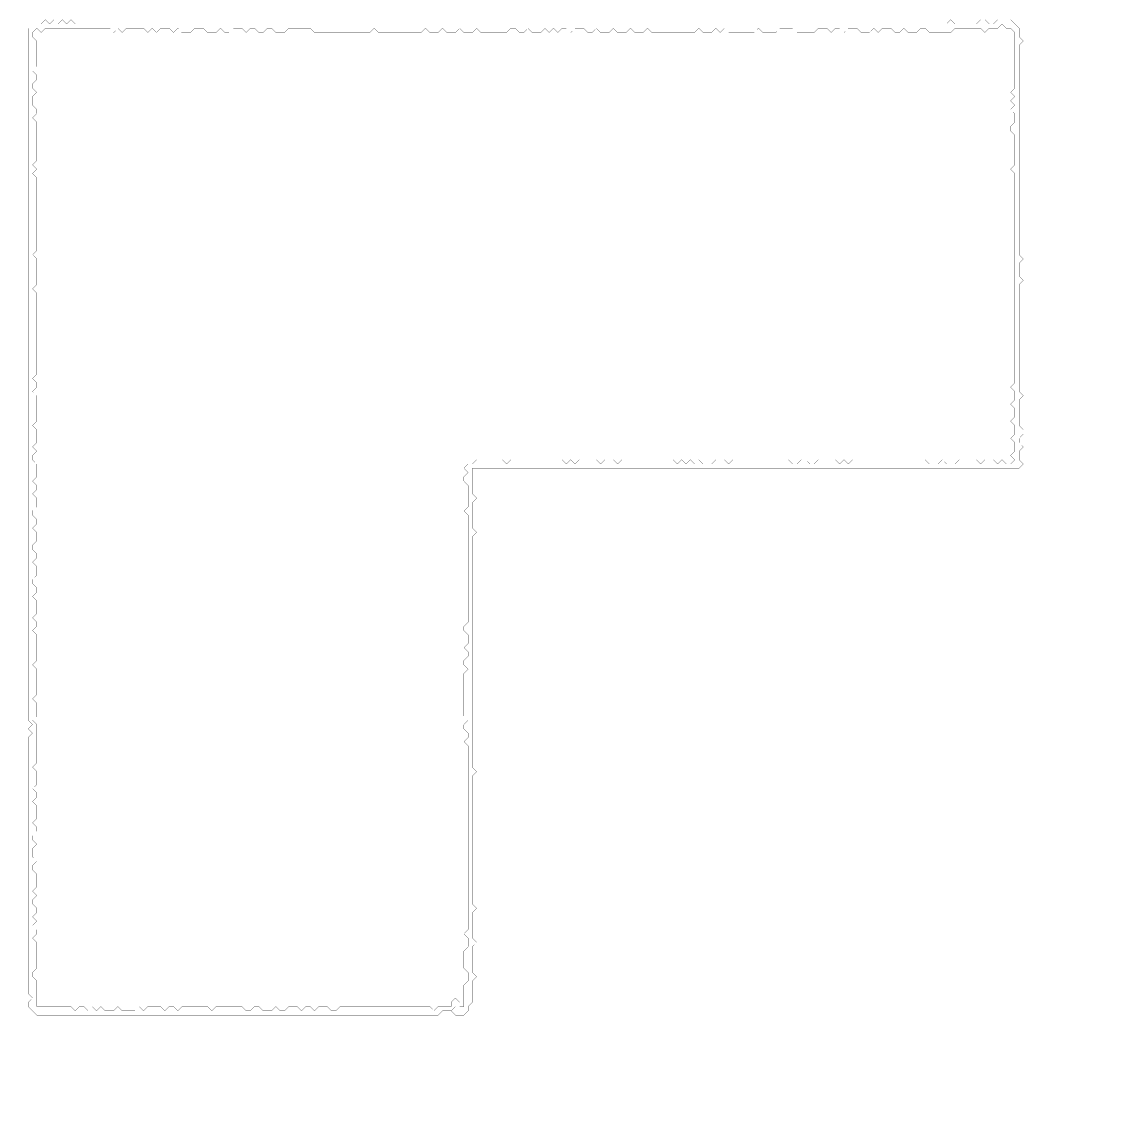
# Model space of a CAD drawing. Header units: metres. Extents: x 0 to 5091, y -5091 to 0.
# Drawn here: x 2545 to 5091, y -5091 to -2555 of the extents above; entities that cross this region are included whole.
import ezdxf

# ---------------------------------------------------------------- set-up
doc = ezdxf.new("R2010")
doc.units = ezdxf.units.M
doc.layers.add('conductor', color=1, linetype='Continuous')
doc.layers.add('substrate', color=5, linetype='Continuous')

msp = doc.modelspace()

# ---------------------------------------------------------------- linework, layer by layer
at = {"layer": 'conductor', "const_width": 0.5}
msp.add_lwpolyline([(4832, -2560.5), (4822, -2570.4), (4812.1, -2570.4), (4802.1, -2570.4), (4792.2, -2580.4), (4782.2, -2570.4), (4772.2, -2570.4), (4762.3, -2570.4), (4752.3, -2570.4), (4742.3, -2570.4), (4732.4, -2570.4), (4722.4, -2570.4), (4712.4, -2580.4), (4702.5, -2580.4), (4692.5, -2580.4), (4682.6, -2580.4), (4672.6, -2580.4), (4662.6, -2580.4), (4652.7, -2570.4), (4642.7, -2570.4), (4632.7, -2580.4), (4622.8, -2580.4), (4612.8, -2580.4), (4602.9, -2570.4), (4592.9, -2580.4), (4582.9, -2580.4), (4573, -2570.4), (4563, -2570.4), (4553, -2570.4), (4543.1, -2580.4), (4533.1, -2570.4), (4523.2, -2580.4), (4513.2, -2580.4), (4503.2, -2580.4), (4493.3, -2570.4), (4483.3, -2570.4), (4473.3, -2570.4), (4463.4, -2580.4), (4453.4, -2570.4), (4443.4, -2570.4), (4433.5, -2580.4), (4423.5, -2570.4), (4413.6, -2570.4), (4403.6, -2570.4), (4393.6, -2580.4), (4383.7, -2580.4), (4373.7, -2580.4), (4363.7, -2580.4), (4353.8, -2580.4), (4343.8, -2570.4), (4333.9, -2570.4), (4323.9, -2570.4), (4313.9, -2570.4), (4304, -2580.4), (4294, -2580.4), (4284, -2580.4), (4274.1, -2580.4), (4264.1, -2570.4), (4254.2, -2580.4), (4244.2, -2580.4), (4234.2, -2580.4), (4224.3, -2580.4), (4214.3, -2580.4), (4204.3, -2580.4), (4194.4, -2580.4), (4184.4, -2570.4), (4174.5, -2580.4), (4164.5, -2570.4), (4154.5, -2580.4), (4144.6, -2580.4), (4134.6, -2580.4), (4124.6, -2570.4), (4114.7, -2580.4), (4104.7, -2580.4), (4094.7, -2580.4), (4084.8, -2580.4), (4074.8, -2580.4), (4064.9, -2580.4), (4054.9, -2580.4), (4044.9, -2580.4), (4035, -2580.4), (4025, -2580.4), (4015, -2580.4), (4005.1, -2570.4), (3995.1, -2580.4), (3985.2, -2580.4), (3975.2, -2580.4), (3965.2, -2570.4), (3955.3, -2580.4), (3945.3, -2580.4), (3935.3, -2580.4), (3925.4, -2570.4), (3915.4, -2580.4), (3905.5, -2580.4), (3895.5, -2580.4), (3885.5, -2570.4), (3875.6, -2580.4), (3865.6, -2580.4), (3855.6, -2570.4), (3845.7, -2570.4), (3835.7, -2570.4), (3825.8, -2580.4), (3815.8, -2570.4), (3805.8, -2570.4), (3795.9, -2580.4), (3785.9, -2570.4), (3775.9, -2580.4), (3766, -2570.4), (3756, -2580.4), (3746, -2580.4), (3736.1, -2580.4), (3726.1, -2570.4), (3716.2, -2580.4), (3706.2, -2580.4), (3696.2, -2570.4), (3686.3, -2570.4), (3676.3, -2580.4), (3666.3, -2580.4), (3656.4, -2580.4), (3646.4, -2580.4), (3636.5, -2580.4), (3626.5, -2580.4), (3616.5, -2580.4), (3606.6, -2570.4), (3596.6, -2580.4), (3586.6, -2580.4), (3576.7, -2580.4), (3566.7, -2570.4), (3556.8, -2580.4), (3546.8, -2580.4), (3536.8, -2580.4), (3526.9, -2570.4), (3516.9, -2580.4), (3506.9, -2580.4), (3497, -2580.4), (3487, -2570.4), (3477, -2580.4), (3467.1, -2580.4), (3457.1, -2580.4), (3447.2, -2580.4), (3437.2, -2580.4), (3427.2, -2580.4), (3417.3, -2580.4), (3407.3, -2580.4), (3397.3, -2580.4), (3387.4, -2580.4), (3377.4, -2580.4), (3367.5, -2570.4), (3357.5, -2580.4), (3347.5, -2580.4), (3337.6, -2580.4), (3327.6, -2580.4), (3317.6, -2580.4), (3307.7, -2580.4), (3297.7, -2580.4), (3287.8, -2580.4), (3277.8, -2580.4), (3267.8, -2580.4), (3257.9, -2580.4), (3247.9, -2580.4), (3237.9, -2580.4), (3228, -2580.4), (3218, -2570.4), (3208.1, -2570.4), (3198.1, -2570.4), (3188.1, -2570.4), (3178.2, -2570.4), (3168.2, -2570.4), (3158.2, -2580.4), (3148.3, -2580.4), (3138.3, -2580.4), (3128.3, -2570.4), (3118.4, -2570.4), (3108.4, -2580.4), (3098.5, -2580.4), (3088.5, -2570.4), (3078.5, -2570.4), (3068.6, -2580.4), (3058.6, -2570.4), (3048.6, -2570.4), (3038.7, -2570.4), (3028.7, -2580.4), (3018.8, -2580.4), (3008.8, -2570.4), (2998.8, -2580.4), (2988.9, -2580.4), (2978.9, -2580.4), (2968.9, -2570.4), (2959, -2570.4), (2949, -2570.4), (2939.1, -2580.4), (2929.1, -2580.4), (2919.1, -2580.4), (2909.2, -2570.4), (2899.2, -2580.4), (2889.2, -2570.4), (2879.3, -2570.4), (2869.3, -2570.4), (2859.3, -2580.4), (2849.4, -2570.4), (2839.4, -2580.4), (2829.5, -2570.4), (2819.5, -2570.4), (2809.5, -2570.4), (2799.6, -2570.4), (2789.6, -2570.4), (2779.6, -2580.4), (2769.7, -2570.4), (2759.7, -2580.4), (2749.8, -2570.4), (2739.8, -2570.4), (2729.8, -2570.4), (2719.9, -2570.4), (2709.9, -2570.4), (2699.9, -2570.4), (2690, -2570.4), (2680, -2570.4), (2670.1, -2570.4), (2660.1, -2570.4), (2650.1, -2570.4), (2640.2, -2570.4), (2630.2, -2570.4), (2620.2, -2570.4), (2610.3, -2570.4), (2600.3, -2570.4), (2590.4, -2580.4), (2580.4, -2570.4), (2570.4, -2580.4), (2570.4, -2590.4), (2580.4, -2600.3), (2580.4, -2610.3), (2580.4, -2620.2), (2580.4, -2630.2), (2580.4, -2640.2), (2580.4, -2650.1), (2580.4, -2660.1), (2570.4, -2670.1), (2580.4, -2680), (2580.4, -2690), (2570.4, -2699.9), (2570.4, -2709.9), (2580.4, -2719.9), (2570.4, -2729.8), (2570.4, -2739.8), (2570.4, -2749.8), (2580.4, -2759.7), (2580.4, -2769.7), (2570.4, -2779.6), (2580.4, -2789.6), (2580.4, -2799.6), (2580.4, -2809.5), (2580.4, -2819.5), (2580.4, -2829.5), (2580.4, -2839.4), (2580.4, -2849.4), (2580.4, -2859.3), (2580.4, -2869.3), (2580.4, -2879.3), (2570.4, -2889.2), (2580.4, -2899.2), (2570.4, -2909.2), (2580.4, -2919.1), (2580.4, -2929.1), (2580.4, -2939.1), (2580.4, -2949), (2580.4, -2959), (2580.4, -2968.9), (2580.4, -2978.9), (2580.4, -2988.9), (2580.4, -2998.8), (2580.4, -3008.8), (2580.4, -3018.8), (2580.4, -3028.7), (2580.4, -3038.7), (2580.4, -3048.6), (2580.4, -3058.6), (2580.4, -3068.6), (2580.4, -3078.5), (2580.4, -3088.5), (2570.4, -3098.5), (2580.4, -3108.4), (2580.4, -3118.4), (2580.4, -3128.3), (2580.4, -3138.3), (2580.4, -3148.3), (2580.4, -3158.2), (2580.4, -3168.2), (2570.4, -3178.2), (2580.4, -3188.1), (2580.4, -3198.1), (2580.4, -3208.1), (2580.4, -3218), (2580.4, -3228), (2580.4, -3237.9), (2580.4, -3247.9), (2580.4, -3257.9), (2580.4, -3267.8), (2580.4, -3277.8), (2580.4, -3287.8), (2580.4, -3297.7), (2580.4, -3307.7), (2580.4, -3317.6), (2580.4, -3327.6), (2580.4, -3337.6), (2580.4, -3347.5), (2580.4, -3357.5), (2580.4, -3367.5), (2580.4, -3377.4), (2570.4, -3387.4), (2580.4, -3397.3), (2580.4, -3407.3), (2570.4, -3417.3), (2580.4, -3427.2), (2580.4, -3437.2), (2580.4, -3447.2), (2580.4, -3457.1), (2580.4, -3467.1), (2580.4, -3477), (2580.4, -3487), (2570.4, -3497), (2580.4, -3506.9), (2580.4, -3516.9), (2580.4, -3526.9), (2580.4, -3536.8), (2570.4, -3546.8), (2580.4, -3556.8), (2570.4, -3566.7), (2570.4, -3576.7), (2580.4, -3586.6), (2580.4, -3596.6), (2580.4, -3606.6), (2580.4, -3616.5), (2570.4, -3626.5), (2580.4, -3636.5), (2580.4, -3646.4), (2570.4, -3656.4), (2580.4, -3666.3), (2580.4, -3676.3), (2580.4, -3686.3), (2570.4, -3696.2), (2570.4, -3706.2), (2580.4, -3716.2), (2580.4, -3726.1), (2570.4, -3736.1), (2580.4, -3746), (2580.4, -3756), (2580.4, -3766), (2570.4, -3775.9), (2570.4, -3785.9), (2580.4, -3795.9), (2580.4, -3805.8), (2570.4, -3815.8), (2580.4, -3825.8), (2580.4, -3835.7), (2580.4, -3845.7), (2570.4, -3855.6), (2570.4, -3865.6), (2580.4, -3875.6), (2580.4, -3885.5), (2570.4, -3895.5), (2580.4, -3905.5), (2580.4, -3915.4), (2580.4, -3925.4), (2580.4, -3935.3), (2570.4, -3945.3), (2580.4, -3955.3), (2580.4, -3965.2), (2570.4, -3975.2), (2580.4, -3985.2), (2580.4, -3995.1), (2580.4, -4005.1), (2580.4, -4015), (2580.4, -4025), (2580.4, -4035), (2580.4, -4044.9), (2570.4, -4054.9), (2580.4, -4064.9), (2580.4, -4074.8), (2580.4, -4084.8), (2580.4, -4094.7), (2580.4, -4104.7), (2580.4, -4114.7), (2580.4, -4124.6), (2570.4, -4134.6), (2580.4, -4144.6), (2580.4, -4154.5), (2580.4, -4164.5), (2580.4, -4174.5), (2570.4, -4184.4), (2580.4, -4194.4), (2580.4, -4204.3), (2580.4, -4214.3), (2580.4, -4224.3), (2580.4, -4234.2), (2580.4, -4244.2), (2580.4, -4254.2), (2580.4, -4264.1), (2580.4, -4274.1), (2580.4, -4284), (2570.4, -4294), (2580.4, -4304), (2580.4, -4313.9), (2580.4, -4323.9), (2580.4, -4333.9), (2570.4, -4343.8), (2580.4, -4353.8), (2580.4, -4363.7), (2570.4, -4373.7), (2580.4, -4383.7), (2580.4, -4393.6), (2580.4, -4403.6), (2580.4, -4413.6), (2570.4, -4423.5), (2580.4, -4433.5), (2580.4, -4443.4), (2570.4, -4453.4), (2570.4, -4463.4), (2580.4, -4473.3), (2570.4, -4483.3), (2570.4, -4493.3), (2570.4, -4503.2), (2580.4, -4513.2), (2570.4, -4523.2), (2570.4, -4533.1), (2580.4, -4543.1), (2580.4, -4553), (2580.4, -4563), (2580.4, -4573), (2570.4, -4582.9), (2580.4, -4592.9), (2570.4, -4602.9), (2570.4, -4612.8), (2580.4, -4622.8), (2580.4, -4632.7), (2570.4, -4642.7), (2580.4, -4652.7), (2570.4, -4662.6), (2580.4, -4672.6), (2580.4, -4682.6), (2570.4, -4692.5), (2580.4, -4702.5), (2580.4, -4712.4), (2580.4, -4722.4), (2580.4, -4732.4), (2580.4, -4742.3), (2580.4, -4752.3), (2580.4, -4762.3), (2570.4, -4772.2), (2570.4, -4782.2), (2580.4, -4792.2), (2580.4, -4802.1), (2580.4, -4812.1), (2580.4, -4822), (2580.4, -4832), (2580.4, -4842), (2580.4, -4851.9), (2590.4, -4851.9), (2600.3, -4851.9), (2610.3, -4851.9), (2620.2, -4851.9), (2630.2, -4851.9), (2640.2, -4851.9), (2650.1, -4851.9), (2660.1, -4851.9), (2670.1, -4861.9), (2680, -4851.9), (2690, -4851.9), (2699.9, -4861.9), (2709.9, -4851.9), (2719.9, -4861.9), (2729.8, -4851.9), (2739.8, -4861.9), (2749.8, -4861.9), (2759.7, -4861.9), (2769.7, -4851.9), (2779.6, -4861.9), (2789.6, -4861.9), (2799.6, -4861.9), (2809.5, -4861.9), (2819.5, -4851.9), (2829.5, -4861.9), (2839.4, -4851.9), (2849.4, -4851.9), (2859.3, -4851.9), (2869.3, -4851.9), (2879.3, -4861.9), (2889.2, -4851.9), (2899.2, -4851.9), (2909.2, -4861.9), (2919.1, -4851.9), (2929.1, -4851.9), (2939.1, -4851.9), (2949, -4851.9), (2959, -4851.9), (2968.9, -4851.9), (2978.9, -4851.9), (2988.9, -4861.9), (2998.8, -4851.9), (3008.8, -4851.9), (3018.8, -4851.9), (3028.7, -4851.9), (3038.7, -4851.9), (3048.6, -4851.9), (3058.6, -4851.9), (3068.6, -4861.9), (3078.5, -4861.9), (3088.5, -4851.9), (3098.5, -4851.9), (3108.4, -4861.9), (3118.4, -4861.9), (3128.3, -4861.9), (3138.3, -4851.9), (3148.3, -4861.9), (3158.2, -4861.9), (3168.2, -4851.9), (3178.2, -4851.9), (3188.1, -4851.9), (3198.1, -4861.9), (3208.1, -4851.9), (3218, -4851.9), (3228, -4861.9), (3237.9, -4851.9), (3247.9, -4851.9), (3257.9, -4851.9), (3267.8, -4861.9), (3277.8, -4861.9), (3287.8, -4851.9), (3297.7, -4851.9), (3307.7, -4851.9), (3317.6, -4851.9), (3327.6, -4851.9), (3337.6, -4851.9), (3347.5, -4851.9), (3357.5, -4851.9), (3367.5, -4851.9), (3377.4, -4851.9), (3387.4, -4851.9), (3397.3, -4851.9), (3407.3, -4851.9), (3417.3, -4851.9), (3427.2, -4851.9), (3437.2, -4851.9), (3447.2, -4851.9), (3457.1, -4851.9), (3467.1, -4851.9), (3477, -4851.9), (3487, -4851.9), (3497, -4851.9), (3506.9, -4861.9), (3516.9, -4851.9), (3526.9, -4851.9), (3536.8, -4851.9), (3546.8, -4851.9), (3546.8, -4842), (3556.8, -4832), (3566.7, -4842), (3566.7, -4851.9), (3576.7, -4851.9), (3576.7, -4842), (3576.7, -4832), (3576.7, -4822), (3576.7, -4812.1), (3576.7, -4802.1), (3586.6, -4792.2), (3586.6, -4782.2), (3586.6, -4772.2), (3576.7, -4762.3), (3576.7, -4752.3), (3576.7, -4742.3), (3576.7, -4732.4), (3576.7, -4722.4), (3586.6, -4712.4), (3586.6, -4702.5), (3586.6, -4692.5), (3576.7, -4682.6), (3586.6, -4672.6), (3586.6, -4662.6), (3586.6, -4652.7), (3586.6, -4642.7), (3586.6, -4632.7), (3586.6, -4622.8), (3586.6, -4612.8), (3586.6, -4602.9), (3586.6, -4592.9), (3586.6, -4582.9), (3586.6, -4573), (3586.6, -4563), (3586.6, -4553), (3586.6, -4543.1), (3586.6, -4533.1), (3586.6, -4523.2), (3586.6, -4513.2), (3586.6, -4503.2), (3586.6, -4493.3), (3586.6, -4483.3), (3586.6, -4473.3), (3586.6, -4463.4), (3586.6, -4453.4), (3586.6, -4443.4), (3586.6, -4433.5), (3586.6, -4423.5), (3586.6, -4413.6), (3586.6, -4403.6), (3586.6, -4393.6), (3586.6, -4383.7), (3586.6, -4373.7), (3586.6, -4363.7), (3586.6, -4353.8), (3586.6, -4343.8), (3586.6, -4333.9), (3586.6, -4323.9), (3586.6, -4313.9), (3586.6, -4304), (3586.6, -4294), (3586.6, -4284), (3586.6, -4274.1), (3586.6, -4264.1), (3586.6, -4254.2), (3586.6, -4244.2), (3576.7, -4234.2), (3586.6, -4224.3), (3586.6, -4214.3), (3576.7, -4204.3), (3576.7, -4194.4), (3586.6, -4184.4), (3576.7, -4174.5), (3576.7, -4164.5), (3576.7, -4154.5), (3576.7, -4144.6), (3576.7, -4134.6), (3576.7, -4124.6), (3576.7, -4114.7), (3576.7, -4104.7), (3576.7, -4094.7), (3576.7, -4084.8), (3576.7, -4074.8), (3586.6, -4064.9), (3576.7, -4054.9), (3576.7, -4044.9), (3586.6, -4035), (3586.6, -4025), (3576.7, -4015), (3586.6, -4005.1), (3586.6, -3995.1), (3586.6, -3985.2), (3576.7, -3975.2), (3576.7, -3965.2), (3586.6, -3955.3), (3586.6, -3945.3), (3586.6, -3935.3), (3586.6, -3925.4), (3586.6, -3915.4), (3586.6, -3905.5), (3586.6, -3895.5), (3586.6, -3885.5), (3586.6, -3875.6), (3586.6, -3865.6), (3586.6, -3855.6), (3586.6, -3845.7), (3586.6, -3835.7), (3586.6, -3825.8), (3586.6, -3815.8), (3586.6, -3805.8), (3586.6, -3795.9), (3586.6, -3785.9), (3586.6, -3775.9), (3586.6, -3766), (3586.6, -3756), (3586.6, -3746), (3586.6, -3736.1), (3586.6, -3726.1), (3586.6, -3716.2), (3586.6, -3706.2), (3576.7, -3696.2), (3586.6, -3686.3), (3586.6, -3676.3), (3586.6, -3666.3), (3586.6, -3656.4), (3586.6, -3646.4), (3586.6, -3636.5), (3576.7, -3626.5), (3576.7, -3616.5), (3586.6, -3606.6), (3576.7, -3596.6), (3586.6, -3586.6), (3596.6, -3586.6), (3606.6, -3576.7), (3616.5, -3576.7), (3626.5, -3576.7), (3636.5, -3576.7), (3646.4, -3576.7), (3656.4, -3576.7), (3666.3, -3576.7), (3676.3, -3586.6), (3686.3, -3576.7), (3696.2, -3576.7), (3706.2, -3576.7), (3716.2, -3576.7), (3726.1, -3576.7), (3736.1, -3576.7), (3746, -3576.7), (3756, -3576.7), (3766, -3576.7), (3775.9, -3576.7), (3785.9, -3576.7), (3795.9, -3576.7), (3805.8, -3576.7), (3815.8, -3586.6), (3825.8, -3576.7), (3835.7, -3586.6), (3845.7, -3576.7), (3855.6, -3576.7), (3865.6, -3576.7), (3875.6, -3576.7), (3885.5, -3576.7), (3895.5, -3586.6), (3905.5, -3576.7), (3915.4, -3576.7), (3925.4, -3576.7), (3935.3, -3586.6), (3945.3, -3576.7), (3955.3, -3576.7), (3965.2, -3576.7), (3975.2, -3576.7), (3985.2, -3576.7), (3995.1, -3576.7), (4005.1, -3576.7), (4015, -3576.7), (4025, -3576.7), (4035, -3576.7), (4044.9, -3576.7), (4054.9, -3576.7), (4064.9, -3576.7), (4074.8, -3586.6), (4084.8, -3576.7), (4094.7, -3586.6), (4104.7, -3576.7), (4114.7, -3586.6), (4124.6, -3576.7), (4134.6, -3586.6), (4144.6, -3586.6), (4154.5, -3586.6), (4164.5, -3576.7), (4174.5, -3576.7), (4184.4, -3576.7), (4194.4, -3586.6), (4204.3, -3576.7), (4214.3, -3576.7), (4224.3, -3576.7), (4234.2, -3576.7), (4244.2, -3576.7), (4254.2, -3576.7), (4264.1, -3576.7), (4274.1, -3576.7), (4284, -3576.7), (4294, -3576.7), (4304, -3576.7), (4313.9, -3576.7), (4323.9, -3576.7), (4333.9, -3576.7), (4343.8, -3586.6), (4353.8, -3586.6), (4363.7, -3576.7), (4373.7, -3576.7), (4383.7, -3586.6), (4393.6, -3586.6), (4403.6, -3576.7), (4413.6, -3576.7), (4423.5, -3576.7), (4433.5, -3576.7), (4443.4, -3576.7), (4453.4, -3586.6), (4463.4, -3576.7), (4473.3, -3586.6), (4483.3, -3576.7), (4493.3, -3576.7), (4503.2, -3576.7), (4513.2, -3576.7), (4523.2, -3576.7), (4533.1, -3576.7), (4543.1, -3576.7), (4553, -3576.7), (4563, -3576.7), (4573, -3576.7), (4582.9, -3576.7), (4592.9, -3576.7), (4602.9, -3576.7), (4612.8, -3576.7), (4622.8, -3576.7), (4632.7, -3576.7), (4642.7, -3576.7), (4652.7, -3576.7), (4662.6, -3586.6), (4672.6, -3586.6), (4682.6, -3586.6), (4692.5, -3576.7), (4702.5, -3586.6), (4712.4, -3586.6), (4722.4, -3586.6), (4732.4, -3576.7), (4742.3, -3576.7), (4752.3, -3576.7), (4762.3, -3576.7), (4772.2, -3576.7), (4782.2, -3586.6), (4792.2, -3576.7), (4802.1, -3576.7), (4812.1, -3576.7), (4822, -3586.6), (4832, -3576.7), (4842, -3586.6), (4851.9, -3586.6), (4861.9, -3576.7), (4851.9, -3566.7), (4861.9, -3556.8), (4861.9, -3546.8), (4861.9, -3536.8), (4851.9, -3526.9), (4861.9, -3516.9), (4861.9, -3506.9), (4861.9, -3497), (4851.9, -3487), (4861.9, -3477), (4861.9, -3467.1), (4861.9, -3457.1), (4851.9, -3447.2), (4861.9, -3437.2), (4861.9, -3427.2), (4861.9, -3417.3), (4851.9, -3407.3), (4861.9, -3397.3), (4861.9, -3387.4), (4861.9, -3377.4), (4861.9, -3367.5), (4861.9, -3357.5), (4861.9, -3347.5), (4861.9, -3337.6), (4861.9, -3327.6), (4861.9, -3317.6), (4861.9, -3307.7), (4861.9, -3297.7), (4861.9, -3287.8), (4861.9, -3277.8), (4861.9, -3267.8), (4861.9, -3257.9), (4861.9, -3247.9), (4861.9, -3237.9), (4861.9, -3228), (4861.9, -3218), (4861.9, -3208.1), (4861.9, -3198.1), (4861.9, -3188.1), (4861.9, -3178.2), (4861.9, -3168.2), (4861.9, -3158.2), (4861.9, -3148.3), (4861.9, -3138.3), (4861.9, -3128.3), (4861.9, -3118.4), (4861.9, -3108.4), (4861.9, -3098.5), (4861.9, -3088.5), (4861.9, -3078.5), (4861.9, -3068.6), (4861.9, -3058.6), (4861.9, -3048.6), (4861.9, -3038.7), (4861.9, -3028.7), (4861.9, -3018.8), (4861.9, -3008.8), (4861.9, -2998.8), (4861.9, -2988.9), (4861.9, -2978.9), (4861.9, -2968.9), (4861.9, -2959), (4861.9, -2949), (4861.9, -2939.1), (4861.9, -2929.1), (4861.9, -2919.1), (4861.9, -2909.2), (4851.9, -2899.2), (4861.9, -2889.2), (4861.9, -2879.3), (4861.9, -2869.3), (4861.9, -2859.3), (4861.9, -2849.4), (4861.9, -2839.4), (4861.9, -2829.5), (4861.9, -2819.5), (4851.9, -2809.5), (4851.9, -2799.6), (4861.9, -2789.6), (4861.9, -2779.6), (4861.9, -2769.7), (4851.9, -2759.7), (4861.9, -2749.8), (4851.9, -2739.8), (4861.9, -2729.8), (4851.9, -2719.9), (4861.9, -2709.9), (4861.9, -2699.9), (4861.9, -2690), (4861.9, -2680), (4861.9, -2670.1), (4861.9, -2660.1), (4861.9, -2650.1), (4861.9, -2640.2), (4861.9, -2630.2), (4861.9, -2620.2), (4861.9, -2610.3), (4861.9, -2600.3), (4861.9, -2590.4), (4861.9, -2580.4), (4851.9, -2570.4), (4842, -2570.4)], close=True, dxfattribs=at)
at = {"layer": 'substrate', "const_width": 0.5}
for points in [[(2540.5, -5091), (2550.5, -5091), (2560.5, -5091), (2570.4, -5091), (2580.4, -5091), (2590.4, -5091), (2600.3, -5091), (2610.3, -5091), (2620.2, -5091), (2630.2, -5091), (2640.2, -5091), (2650.1, -5091), (2660.1, -5091), (2670.1, -5091), (2680, -5091), (2690, -5091), (2699.9, -5091), (2709.9, -5091), (2719.9, -5091), (2729.8, -5091), (2739.8, -5091), (2749.8, -5091), (2759.7, -5091), (2769.7, -5091), (2779.6, -5091), (2789.6, -5091), (2799.6, -5091), (2809.5, -5091), (2819.5, -5091), (2829.5, -5091), (2839.4, -5091), (2849.4, -5091), (2859.3, -5091), (2869.3, -5091), (2879.3, -5091), (2889.2, -5091), (2899.2, -5091), (2909.2, -5091), (2919.1, -5091), (2929.1, -5091), (2939.1, -5091), (2949, -5091), (2959, -5091), (2968.9, -5091), (2978.9, -5091), (2988.9, -5091), (2998.8, -5091), (3008.8, -5091), (3018.8, -5091), (3028.7, -5091), (3038.7, -5091), (3048.6, -5091), (3058.6, -5091), (3068.6, -5091), (3078.5, -5091), (3088.5, -5091), (3098.5, -5091), (3108.4, -5091), (3118.4, -5091), (3128.3, -5091), (3138.3, -5091), (3148.3, -5091), (3158.2, -5091), (3168.2, -5091), (3178.2, -5091), (3188.1, -5091), (3198.1, -5091), (3208.1, -5091), (3218, -5091), (3228, -5091), (3237.9, -5091), (3247.9, -5091), (3257.9, -5091), (3267.8, -5091), (3277.8, -5091), (3287.8, -5091), (3297.7, -5091), (3307.7, -5091), (3317.6, -5091), (3327.6, -5091), (3337.6, -5091), (3347.5, -5091), (3357.5, -5091), (3367.5, -5091), (3377.4, -5091), (3387.4, -5091), (3397.3, -5091), (3407.3, -5091), (3417.3, -5091), (3427.2, -5091), (3437.2, -5091), (3447.2, -5091), (3457.1, -5091), (3467.1, -5091), (3477, -5091), (3487, -5091), (3497, -5091), (3506.9, -5091), (3516.9, -5091), (3526.9, -5091), (3536.8, -5091), (3546.8, -5091), (3556.8, -5091), (3566.7, -5091), (3576.7, -5091), (3586.6, -5091), (3596.6, -5091), (3606.6, -5091), (3616.5, -5091), (3626.5, -5091), (3636.5, -5091), (3646.4, -5091), (3656.4, -5091), (3666.3, -5091), (3676.3, -5091), (3686.3, -5091), (3696.2, -5091), (3706.2, -5091), (3716.2, -5091), (3726.1, -5091), (3736.1, -5091), (3746, -5091), (3756, -5091), (3766, -5091), (3775.9, -5091), (3785.9, -5091), (3795.9, -5091), (3805.8, -5091), (3815.8, -5091), (3825.8, -5091), (3835.7, -5091), (3845.7, -5091), (3855.6, -5091), (3865.6, -5091), (3875.6, -5091), (3885.5, -5091), (3895.5, -5091), (3905.5, -5091), (3915.4, -5091), (3925.4, -5091), (3935.3, -5091), (3945.3, -5091), (3955.3, -5091), (3965.2, -5091), (3975.2, -5091), (3985.2, -5091), (3995.1, -5091), (4005.1, -5091), (4015, -5091), (4025, -5091), (4035, -5091), (4044.9, -5091), (4054.9, -5091), (4064.9, -5091), (4074.8, -5091), (4084.8, -5091), (4094.7, -5091), (4104.7, -5091), (4114.7, -5091), (4124.6, -5091), (4134.6, -5091), (4144.6, -5091), (4154.5, -5091), (4164.5, -5091), (4174.5, -5091), (4184.4, -5091), (4194.4, -5091), (4204.3, -5091), (4214.3, -5091), (4224.3, -5091), (4234.2, -5091), (4244.2, -5091), (4254.2, -5091), (4264.1, -5091), (4274.1, -5091), (4284, -5091), (4294, -5091), (4304, -5091), (4313.9, -5091), (4323.9, -5091), (4333.9, -5091), (4343.8, -5091), (4353.8, -5091), (4363.7, -5091), (4373.7, -5091), (4383.7, -5091), (4393.6, -5091), (4403.6, -5091), (4413.6, -5091), (4423.5, -5091), (4433.5, -5091), (4443.4, -5091), (4453.4, -5091), (4463.4, -5091), (4473.3, -5091), (4483.3, -5091), (4493.3, -5091), (4503.2, -5091), (4513.2, -5091), (4523.2, -5091), (4533.1, -5091), (4543.1, -5091), (4553, -5091), (4563, -5091), (4573, -5091), (4582.9, -5091), (4592.9, -5091), (4602.9, -5091), (4612.8, -5091), (4622.8, -5091), (4632.7, -5091), (4642.7, -5091), (4652.7, -5091), (4662.6, -5091), (4672.6, -5091), (4682.6, -5091), (4692.5, -5091), (4702.5, -5091), (4712.4, -5091), (4722.4, -5091), (4732.4, -5091), (4742.3, -5091), (4752.3, -5091), (4762.3, -5091), (4772.2, -5091), (4782.2, -5091), (4792.2, -5091), (4802.1, -5091), (4812.1, -5091), (4822, -5091), (4832, -5091), (4842, -5091), (4851.9, -5091), (4861.9, -5091), (4871.9, -5091), (4881.8, -5091), (4891.8, -5091), (4901.7, -5091), (4911.7, -5091), (4921.7, -5091), (4931.6, -5091), (4941.6, -5091), (4951.6, -5091), (4961.5, -5091), (4971.5, -5091), (4981.4, -5091), (4991.4, -5091), (5001.4, -5091), (5011.3, -5091), (5021.3, -5091), (5031.3, -5091), (5041.2, -5091), (5051.2, -5091), (5061.1, -5091), (5071.1, -5091), (5081.1, -5091), (5091, -5091), (5091, -5081.1), (5091, -5071.1), (5091, -5061.1), (5091, -5051.2), (5091, -5041.2), (5091, -5031.3), (5091, -5021.3), (5091, -5011.3), (5091, -5001.4), (5091, -4991.4), (5091, -4981.4), (5091, -4971.5), (5091, -4961.5), (5091, -4951.6), (5091, -4941.6), (5091, -4931.6), (5091, -4921.7), (5091, -4911.7), (5091, -4901.7), (5091, -4891.8), (5091, -4881.8), (5091, -4871.9), (5091, -4861.9), (5091, -4851.9), (5091, -4842), (5091, -4832), (5091, -4822), (5091, -4812.1), (5091, -4802.1), (5091, -4792.2), (5091, -4782.2), (5091, -4772.2), (5091, -4762.3), (5091, -4752.3), (5091, -4742.3), (5091, -4732.4), (5091, -4722.4), (5091, -4712.4), (5091, -4702.5), (5091, -4692.5), (5091, -4682.6), (5091, -4672.6), (5091, -4662.6), (5091, -4652.7), (5091, -4642.7), (5091, -4632.7), (5091, -4622.8), (5091, -4612.8), (5091, -4602.9), (5091, -4592.9), (5091, -4582.9), (5091, -4573), (5091, -4563), (5091, -4553), (5091, -4543.1), (5091, -4533.1), (5091, -4523.2), (5091, -4513.2), (5091, -4503.2), (5091, -4493.3), (5091, -4483.3), (5091, -4473.3), (5091, -4463.4), (5091, -4453.4), (5091, -4443.4), (5091, -4433.5), (5091, -4423.5), (5091, -4413.6), (5091, -4403.6), (5091, -4393.6), (5091, -4383.7), (5091, -4373.7), (5091, -4363.7), (5091, -4353.8), (5091, -4343.8), (5091, -4333.9), (5091, -4323.9), (5091, -4313.9), (5091, -4304), (5091, -4294), (5091, -4284), (5091, -4274.1), (5091, -4264.1), (5091, -4254.2), (5091, -4244.2), (5091, -4234.2), (5091, -4224.3), (5091, -4214.3), (5091, -4204.3), (5091, -4194.4), (5091, -4184.4), (5091, -4174.5), (5091, -4164.5), (5091, -4154.5), (5091, -4144.6), (5091, -4134.6), (5091, -4124.6), (5091, -4114.7), (5091, -4104.7), (5091, -4094.7), (5091, -4084.8), (5091, -4074.8), (5091, -4064.9), (5091, -4054.9), (5091, -4044.9), (5091, -4035), (5091, -4025), (5091, -4015), (5091, -4005.1), (5091, -3995.1), (5091, -3985.2), (5091, -3975.2), (5091, -3965.2), (5091, -3955.3), (5091, -3945.3), (5091, -3935.3), (5091, -3925.4), (5091, -3915.4), (5091, -3905.5), (5091, -3895.5), (5091, -3885.5), (5091, -3875.6), (5091, -3865.6), (5091, -3855.6), (5091, -3845.7), (5091, -3835.7), (5091, -3825.8), (5091, -3815.8), (5091, -3805.8), (5091, -3795.9), (5091, -3785.9), (5091, -3775.9), (5091, -3766), (5091, -3756), (5091, -3746), (5091, -3736.1), (5091, -3726.1), (5091, -3716.2), (5091, -3706.2), (5091, -3696.2), (5091, -3686.3), (5091, -3676.3), (5091, -3666.3), (5091, -3656.4), (5091, -3646.4), (5091, -3636.5), (5091, -3626.5), (5091, -3616.5), (5091, -3606.6), (5091, -3596.6), (5091, -3586.6), (5091, -3576.7), (5091, -3566.7), (5091, -3556.8), (5091, -3546.8), (5091, -3536.8), (5091, -3526.9), (5091, -3516.9), (5091, -3506.9), (5091, -3497), (5091, -3487), (5091, -3477), (5091, -3467.1), (5091, -3457.1), (5091, -3447.2), (5091, -3437.2), (5091, -3427.2), (5091, -3417.3), (5091, -3407.3), (5091, -3397.3), (5091, -3387.4), (5091, -3377.4), (5091, -3367.5), (5091, -3357.5), (5091, -3347.5), (5091, -3337.6), (5091, -3327.6), (5091, -3317.6), (5091, -3307.7), (5091, -3297.7), (5091, -3287.8), (5091, -3277.8), (5091, -3267.8), (5091, -3257.9), (5091, -3247.9), (5091, -3237.9), (5091, -3228), (5091, -3218), (5091, -3208.1), (5091, -3198.1), (5091, -3188.1), (5091, -3178.2), (5091, -3168.2), (5091, -3158.2), (5091, -3148.3), (5091, -3138.3), (5091, -3128.3), (5091, -3118.4), (5091, -3108.4), (5091, -3098.5), (5091, -3088.5), (5091, -3078.5), (5091, -3068.6), (5091, -3058.6), (5091, -3048.6), (5091, -3038.7), (5091, -3028.7), (5091, -3018.8), (5091, -3008.8), (5091, -2998.8), (5091, -2988.9), (5091, -2978.9), (5091, -2968.9), (5091, -2959), (5091, -2949), (5091, -2939.1), (5091, -2929.1), (5091, -2919.1), (5091, -2909.2), (5091, -2899.2), (5091, -2889.2), (5091, -2879.3), (5091, -2869.3), (5091, -2859.3), (5091, -2849.4), (5091, -2839.4), (5091, -2829.5), (5091, -2819.5), (5091, -2809.5), (5091, -2799.6), (5091, -2789.6), (5091, -2779.6), (5091, -2769.7), (5091, -2759.7), (5091, -2749.8), (5091, -2739.8), (5091, -2729.8), (5091, -2719.9), (5091, -2709.9), (5091, -2699.9), (5091, -2690), (5091, -2680), (5091, -2670.1), (5091, -2660.1), (5091, -2650.1), (5091, -2640.2), (5091, -2630.2), (5091, -2620.2), (5091, -2610.3), (5091, -2600.3), (5091, -2590.4), (5091, -2580.4), (5091, -2570.4), (5091, -2560.5), (5091, -2550.5)], [(4851.9, -2550.5), (4861.9, -2560.5), (4871.9, -2570.4), (4871.9, -2580.4), (4871.9, -2590.4), (4881.8, -2600.3), (4871.9, -2610.3), (4871.9, -2620.2), (4871.9, -2630.2), (4871.9, -2640.2), (4871.9, -2650.1), (4871.9, -2660.1), (4871.9, -2670.1), (4871.9, -2680), (4871.9, -2690), (4871.9, -2699.9), (4871.9, -2709.9), (4871.9, -2719.9), (4871.9, -2729.8), (4871.9, -2739.8), (4871.9, -2749.8), (4871.9, -2759.7), (4871.9, -2769.7), (4871.9, -2779.6), (4871.9, -2789.6), (4871.9, -2799.6), (4871.9, -2809.5), (4871.9, -2819.5), (4871.9, -2829.5), (4871.9, -2839.4), (4871.9, -2849.4), (4871.9, -2859.3), (4871.9, -2869.3), (4871.9, -2879.3), (4871.9, -2889.2), (4871.9, -2899.2), (4871.9, -2909.2), (4871.9, -2919.1), (4871.9, -2929.1), (4871.9, -2939.1), (4871.9, -2949), (4871.9, -2959), (4871.9, -2968.9), (4871.9, -2978.9), (4871.9, -2988.9), (4871.9, -2998.8), (4871.9, -3008.8), (4871.9, -3018.8), (4871.9, -3028.7), (4871.9, -3038.7), (4871.9, -3048.6), (4871.9, -3058.6), (4871.9, -3068.6), (4871.9, -3078.5), (4871.9, -3088.5), (4871.9, -3098.5), (4881.8, -3108.4), (4871.9, -3118.4), (4871.9, -3128.3), (4871.9, -3138.3), (4871.9, -3148.3), (4881.8, -3158.2), (4871.9, -3168.2), (4871.9, -3178.2), (4871.9, -3188.1), (4871.9, -3198.1), (4871.9, -3208.1), (4871.9, -3218), (4871.9, -3228), (4871.9, -3237.9), (4871.9, -3247.9), (4871.9, -3257.9), (4871.9, -3267.8), (4871.9, -3277.8), (4871.9, -3287.8), (4871.9, -3297.7), (4871.9, -3307.7), (4871.9, -3317.6), (4871.9, -3327.6), (4871.9, -3337.6), (4871.9, -3347.5), (4871.9, -3357.5), (4871.9, -3367.5), (4871.9, -3377.4), (4871.9, -3387.4), (4871.9, -3397.3), (4871.9, -3407.3), (4871.9, -3417.3), (4881.8, -3427.2), (4871.9, -3437.2), (4871.9, -3447.2), (4871.9, -3457.1), (4871.9, -3467.1), (4871.9, -3477), (4871.9, -3487), (4871.9, -3497), (4881.8, -3506.9), (4881.8, -3516.9), (4871.9, -3526.9), (4871.9, -3536.8), (4881.8, -3546.8), (4871.9, -3556.8), (4871.9, -3566.7), (4871.9, -3576.7), (4881.8, -3586.6), (4871.9, -3596.6), (4861.9, -3596.6), (4851.9, -3596.6), (4842, -3596.6), (4832, -3596.6), (4822, -3596.6), (4812.1, -3596.6), (4802.1, -3596.6), (4792.2, -3596.6), (4782.2, -3596.6), (4772.2, -3596.6), (4762.3, -3596.6), (4752.3, -3596.6), (4742.3, -3596.6), (4732.4, -3596.6), (4722.4, -3596.6), (4712.4, -3596.6), (4702.5, -3596.6), (4692.5, -3596.6), (4682.6, -3596.6), (4672.6, -3596.6), (4662.6, -3596.6), (4652.7, -3596.6), (4642.7, -3596.6), (4632.7, -3596.6), (4622.8, -3596.6), (4612.8, -3596.6), (4602.9, -3596.6), (4592.9, -3596.6), (4582.9, -3596.6), (4573, -3596.6), (4563, -3596.6), (4553, -3596.6), (4543.1, -3596.6), (4533.1, -3596.6), (4523.2, -3596.6), (4513.2, -3596.6), (4503.2, -3596.6), (4493.3, -3596.6), (4483.3, -3596.6), (4473.3, -3596.6), (4463.4, -3596.6), (4453.4, -3596.6), (4443.4, -3596.6), (4433.5, -3596.6), (4423.5, -3596.6), (4413.6, -3596.6), (4403.6, -3596.6), (4393.6, -3596.6), (4383.7, -3596.6), (4373.7, -3596.6), (4363.7, -3596.6), (4353.8, -3596.6), (4343.8, -3596.6), (4333.9, -3596.6), (4323.9, -3596.6), (4313.9, -3596.6), (4304, -3596.6), (4294, -3596.6), (4284, -3596.6), (4274.1, -3596.6), (4264.1, -3596.6), (4254.2, -3596.6), (4244.2, -3596.6), (4234.2, -3596.6), (4224.3, -3596.6), (4214.3, -3596.6), (4204.3, -3596.6), (4194.4, -3596.6), (4184.4, -3596.6), (4174.5, -3596.6), (4164.5, -3596.6), (4154.5, -3596.6), (4144.6, -3596.6), (4134.6, -3596.6), (4124.6, -3596.6), (4114.7, -3596.6), (4104.7, -3596.6), (4094.7, -3596.6), (4084.8, -3596.6), (4074.8, -3596.6), (4064.9, -3596.6), (4054.9, -3596.6), (4044.9, -3596.6), (4035, -3596.6), (4025, -3596.6), (4015, -3596.6), (4005.1, -3596.6), (3995.1, -3596.6), (3985.2, -3596.6), (3975.2, -3596.6), (3965.2, -3596.6), (3955.3, -3596.6), (3945.3, -3596.6), (3935.3, -3596.6), (3925.4, -3596.6), (3915.4, -3596.6), (3905.5, -3596.6), (3895.5, -3596.6), (3885.5, -3596.6), (3875.6, -3596.6), (3865.6, -3596.6), (3855.6, -3596.6), (3845.7, -3596.6), (3835.7, -3596.6), (3825.8, -3596.6), (3815.8, -3596.6), (3805.8, -3596.6), (3795.9, -3596.6), (3785.9, -3596.6), (3775.9, -3596.6), (3766, -3596.6), (3756, -3596.6), (3746, -3596.6), (3736.1, -3596.6), (3726.1, -3596.6), (3716.2, -3596.6), (3706.2, -3596.6), (3696.2, -3596.6), (3686.3, -3596.6), (3676.3, -3596.6), (3666.3, -3596.6), (3656.4, -3596.6), (3646.4, -3596.6), (3636.5, -3596.6), (3626.5, -3596.6), (3616.5, -3596.6), (3606.6, -3596.6), (3596.6, -3596.6), (3596.6, -3606.6), (3596.6, -3616.5), (3596.6, -3626.5), (3596.6, -3636.5), (3596.6, -3646.4), (3596.6, -3656.4), (3606.6, -3666.3), (3596.6, -3676.3), (3596.6, -3686.3), (3596.6, -3696.2), (3596.6, -3706.2), (3596.6, -3716.2), (3596.6, -3726.1), (3596.6, -3736.1), (3606.6, -3746), (3596.6, -3756), (3596.6, -3766), (3596.6, -3775.9), (3596.6, -3785.9), (3596.6, -3795.9), (3596.6, -3805.8), (3596.6, -3815.8), (3596.6, -3825.8), (3596.6, -3835.7), (3596.6, -3845.7), (3596.6, -3855.6), (3596.6, -3865.6), (3596.6, -3875.6), (3596.6, -3885.5), (3596.6, -3895.5), (3596.6, -3905.5), (3596.6, -3915.4), (3596.6, -3925.4), (3596.6, -3935.3), (3596.6, -3945.3), (3596.6, -3955.3), (3596.6, -3965.2), (3596.6, -3975.2), (3596.6, -3985.2), (3596.6, -3995.1), (3596.6, -4005.1), (3596.6, -4015), (3596.6, -4025), (3596.6, -4035), (3596.6, -4044.9), (3596.6, -4054.9), (3596.6, -4064.9), (3596.6, -4074.8), (3596.6, -4084.8), (3596.6, -4094.7), (3596.6, -4104.7), (3596.6, -4114.7), (3596.6, -4124.6), (3596.6, -4134.6), (3596.6, -4144.6), (3596.6, -4154.5), (3596.6, -4164.5), (3596.6, -4174.5), (3596.6, -4184.4), (3596.6, -4194.4), (3596.6, -4204.3), (3596.6, -4214.3), (3596.6, -4224.3), (3596.6, -4234.2), (3596.6, -4244.2), (3596.6, -4254.2), (3596.6, -4264.1), (3596.6, -4274.1), (3596.6, -4284), (3596.6, -4294), (3606.6, -4304), (3596.6, -4313.9), (3596.6, -4323.9), (3596.6, -4333.9), (3596.6, -4343.8), (3596.6, -4353.8), (3596.6, -4363.7), (3596.6, -4373.7), (3596.6, -4383.7), (3596.6, -4393.6), (3596.6, -4403.6), (3596.6, -4413.6), (3596.6, -4423.5), (3596.6, -4433.5), (3596.6, -4443.4), (3596.6, -4453.4), (3596.6, -4463.4), (3596.6, -4473.3), (3596.6, -4483.3), (3596.6, -4493.3), (3596.6, -4503.2), (3596.6, -4513.2), (3596.6, -4523.2), (3596.6, -4533.1), (3596.6, -4543.1), (3596.6, -4553), (3596.6, -4563), (3596.6, -4573), (3596.6, -4582.9), (3596.6, -4592.9), (3596.6, -4602.9), (3596.6, -4612.8), (3606.6, -4622.8), (3596.6, -4632.7), (3596.6, -4642.7), (3596.6, -4652.7), (3596.6, -4662.6), (3596.6, -4672.6), (3596.6, -4682.6), (3596.6, -4692.5), (3606.6, -4702.5), (3596.6, -4712.4), (3596.6, -4722.4), (3596.6, -4732.4), (3596.6, -4742.3), (3596.6, -4752.3), (3596.6, -4762.3), (3596.6, -4772.2), (3606.6, -4782.2), (3596.6, -4792.2), (3596.6, -4802.1), (3596.6, -4812.1), (3596.6, -4822), (3596.6, -4832), (3596.6, -4842), (3586.6, -4851.9), (3586.6, -4861.9), (3576.7, -4871.9), (3566.7, -4871.9), (3556.8, -4871.9), (3546.8, -4861.9), (3556.8, -4851.9), (3546.8, -4861.9), (3536.8, -4861.9), (3526.9, -4861.9), (3516.9, -4871.9), (3506.9, -4871.9), (3497, -4871.9), (3487, -4871.9), (3477, -4871.9), (3467.1, -4871.9), (3457.1, -4871.9), (3447.2, -4871.9), (3437.2, -4871.9), (3427.2, -4871.9), (3417.3, -4871.9), (3407.3, -4871.9), (3397.3, -4871.9), (3387.4, -4871.9), (3377.4, -4871.9), (3367.5, -4871.9), (3357.5, -4871.9), (3347.5, -4871.9), (3337.6, -4871.9), (3327.6, -4871.9), (3317.6, -4871.9), (3307.7, -4871.9), (3297.7, -4871.9), (3287.8, -4871.9), (3277.8, -4871.9), (3267.8, -4871.9), (3257.9, -4871.9), (3247.9, -4871.9), (3237.9, -4871.9), (3228, -4871.9), (3218, -4871.9), (3208.1, -4871.9), (3198.1, -4871.9), (3188.1, -4871.9), (3178.2, -4871.9), (3168.2, -4871.9), (3158.2, -4871.9), (3148.3, -4871.9), (3138.3, -4871.9), (3128.3, -4871.9), (3118.4, -4871.9), (3108.4, -4871.9), (3098.5, -4871.9), (3088.5, -4871.9), (3078.5, -4871.9), (3068.6, -4871.9), (3058.6, -4871.9), (3048.6, -4871.9), (3038.7, -4871.9), (3028.7, -4871.9), (3018.8, -4871.9), (3008.8, -4871.9), (2998.8, -4871.9), (2988.9, -4871.9), (2978.9, -4871.9), (2968.9, -4871.9), (2959, -4871.9), (2949, -4871.9), (2939.1, -4871.9), (2929.1, -4871.9), (2919.1, -4871.9), (2909.2, -4871.9), (2899.2, -4871.9), (2889.2, -4871.9), (2879.3, -4871.9), (2869.3, -4871.9), (2859.3, -4871.9), (2849.4, -4871.9), (2839.4, -4871.9), (2829.5, -4871.9), (2819.5, -4871.9), (2809.5, -4871.9), (2799.6, -4871.9), (2789.6, -4871.9), (2779.6, -4871.9), (2769.7, -4871.9), (2759.7, -4871.9), (2749.8, -4871.9), (2739.8, -4871.9), (2729.8, -4871.9), (2719.9, -4871.9), (2709.9, -4871.9), (2699.9, -4871.9), (2690, -4871.9), (2680, -4871.9), (2670.1, -4871.9), (2660.1, -4871.9), (2650.1, -4871.9), (2640.2, -4871.9), (2630.2, -4871.9), (2620.2, -4871.9), (2610.3, -4871.9), (2600.3, -4871.9), (2590.4, -4871.9), (2580.4, -4871.9), (2570.4, -4861.9), (2560.5, -4851.9), (2560.5, -4842), (2570.4, -4832), (2560.5, -4822), (2560.5, -4812.1), (2560.5, -4802.1), (2560.5, -4792.2), (2560.5, -4782.2), (2560.5, -4772.2), (2560.5, -4762.3), (2560.5, -4752.3), (2560.5, -4742.3), (2560.5, -4732.4), (2560.5, -4722.4), (2560.5, -4712.4), (2560.5, -4702.5), (2560.5, -4692.5), (2560.5, -4682.6), (2560.5, -4672.6), (2560.5, -4662.6), (2560.5, -4652.7), (2560.5, -4642.7), (2560.5, -4632.7), (2560.5, -4622.8), (2560.5, -4612.8), (2560.5, -4602.9), (2560.5, -4592.9), (2560.5, -4582.9), (2560.5, -4573), (2560.5, -4563), (2560.5, -4553), (2560.5, -4543.1), (2560.5, -4533.1), (2560.5, -4523.2), (2560.5, -4513.2), (2560.5, -4503.2), (2560.5, -4493.3), (2560.5, -4483.3), (2560.5, -4473.3), (2560.5, -4463.4), (2560.5, -4453.4), (2560.5, -4443.4), (2560.5, -4433.5), (2560.5, -4423.5), (2560.5, -4413.6), (2560.5, -4403.6), (2560.5, -4393.6), (2560.5, -4383.7), (2560.5, -4373.7), (2560.5, -4363.7), (2560.5, -4353.8), (2560.5, -4343.8), (2560.5, -4333.9), (2560.5, -4323.9), (2560.5, -4313.9), (2560.5, -4304), (2560.5, -4294), (2560.5, -4284), (2560.5, -4274.1), (2560.5, -4264.1), (2560.5, -4254.2), (2560.5, -4244.2), (2560.5, -4234.2), (2560.5, -4224.3), (2570.4, -4214.3), (2560.5, -4204.3), (2570.4, -4194.4), (2560.5, -4184.4), (2560.5, -4174.5), (2560.5, -4164.5), (2560.5, -4154.5), (2560.5, -4144.6), (2560.5, -4134.6), (2560.5, -4124.6), (2560.5, -4114.7), (2560.5, -4104.7), (2560.5, -4094.7), (2560.5, -4084.8), (2560.5, -4074.8), (2560.5, -4064.9), (2560.5, -4054.9), (2560.5, -4044.9), (2560.5, -4035), (2560.5, -4025), (2560.5, -4015), (2560.5, -4005.1), (2560.5, -3995.1), (2560.5, -3985.2), (2560.5, -3975.2), (2560.5, -3965.2), (2560.5, -3955.3), (2560.5, -3945.3), (2560.5, -3935.3), (2560.5, -3925.4), (2560.5, -3915.4), (2560.5, -3905.5), (2560.5, -3895.5), (2560.5, -3885.5), (2560.5, -3875.6), (2560.5, -3865.6), (2560.5, -3855.6), (2560.5, -3845.7), (2560.5, -3835.7), (2560.5, -3825.8), (2560.5, -3815.8), (2560.5, -3805.8), (2560.5, -3795.9), (2560.5, -3785.9), (2560.5, -3775.9), (2560.5, -3766), (2560.5, -3756), (2560.5, -3746), (2560.5, -3736.1), (2560.5, -3726.1), (2560.5, -3716.2), (2560.5, -3706.2), (2560.5, -3696.2), (2560.5, -3686.3), (2560.5, -3676.3), (2560.5, -3666.3), (2560.5, -3656.4), (2560.5, -3646.4), (2560.5, -3636.5), (2560.5, -3626.5), (2560.5, -3616.5), (2560.5, -3606.6), (2560.5, -3596.6), (2560.5, -3586.6), (2560.5, -3576.7), (2560.5, -3566.7), (2560.5, -3556.8), (2560.5, -3546.8), (2560.5, -3536.8), (2560.5, -3526.9), (2560.5, -3516.9), (2560.5, -3506.9), (2560.5, -3497), (2560.5, -3487), (2560.5, -3477), (2560.5, -3467.1), (2560.5, -3457.1), (2560.5, -3447.2), (2560.5, -3437.2), (2560.5, -3427.2), (2560.5, -3417.3), (2560.5, -3407.3), (2560.5, -3397.3), (2560.5, -3387.4), (2560.5, -3377.4), (2560.5, -3367.5), (2560.5, -3357.5), (2560.5, -3347.5), (2560.5, -3337.6), (2560.5, -3327.6), (2560.5, -3317.6), (2560.5, -3307.7), (2560.5, -3297.7), (2560.5, -3287.8), (2560.5, -3277.8), (2560.5, -3267.8), (2560.5, -3257.9), (2560.5, -3247.9), (2560.5, -3237.9), (2560.5, -3228), (2560.5, -3218), (2560.5, -3208.1), (2560.5, -3198.1), (2560.5, -3188.1), (2560.5, -3178.2), (2560.5, -3168.2), (2560.5, -3158.2), (2560.5, -3148.3), (2560.5, -3138.3), (2560.5, -3128.3), (2560.5, -3118.4), (2560.5, -3108.4), (2560.5, -3098.5), (2560.5, -3088.5), (2560.5, -3078.5), (2560.5, -3068.6), (2560.5, -3058.6), (2560.5, -3048.6), (2560.5, -3038.7), (2560.5, -3028.7), (2560.5, -3018.8), (2560.5, -3008.8), (2560.5, -2998.8), (2560.5, -2988.9), (2560.5, -2978.9), (2560.5, -2968.9), (2560.5, -2959), (2560.5, -2949), (2560.5, -2939.1), (2560.5, -2929.1), (2560.5, -2919.1), (2560.5, -2909.2), (2560.5, -2899.2), (2560.5, -2889.2), (2560.5, -2879.3), (2560.5, -2869.3), (2560.5, -2859.3), (2560.5, -2849.4), (2560.5, -2839.4), (2560.5, -2829.5), (2560.5, -2819.5), (2560.5, -2809.5), (2560.5, -2799.6), (2560.5, -2789.6), (2560.5, -2779.6), (2560.5, -2769.7), (2560.5, -2759.7), (2560.5, -2749.8), (2560.5, -2739.8), (2560.5, -2729.8), (2560.5, -2719.9), (2560.5, -2709.9), (2560.5, -2699.9), (2560.5, -2690), (2560.5, -2680), (2560.5, -2670.1), (2560.5, -2660.1), (2560.5, -2650.1), (2560.5, -2640.2), (2560.5, -2630.2), (2560.5, -2620.2), (2560.5, -2610.3), (2560.5, -2600.3), (2560.5, -2590.4), (2560.5, -2580.4), (2560.5, -2570.4), (2570.4, -2560.5), (2580.4, -2560.5), (2590.4, -2560.5), (2600.3, -2550.5), (2610.3, -2560.5), (2620.2, -2550.5), (2630.2, -2560.5), (2640.2, -2550.5), (2650.1, -2560.5), (2660.1, -2550.5), (2670.1, -2560.5), (2680, -2560.5), (2690, -2560.5), (2699.9, -2560.5), (2709.9, -2560.5), (2719.9, -2560.5), (2729.8, -2560.5), (2739.8, -2560.5), (2749.8, -2560.5), (2759.7, -2560.5), (2769.7, -2560.5), (2779.6, -2560.5), (2789.6, -2560.5), (2799.6, -2560.5), (2809.5, -2560.5), (2819.5, -2560.5), (2829.5, -2560.5), (2839.4, -2560.5), (2849.4, -2560.5), (2859.3, -2560.5), (2869.3, -2560.5), (2879.3, -2560.5), (2889.2, -2560.5), (2899.2, -2560.5), (2909.2, -2560.5), (2919.1, -2560.5), (2929.1, -2560.5), (2939.1, -2560.5), (2949, -2560.5), (2959, -2560.5), (2968.9, -2560.5), (2978.9, -2560.5), (2988.9, -2560.5), (2998.8, -2560.5), (3008.8, -2560.5), (3018.8, -2560.5), (3028.7, -2560.5), (3038.7, -2560.5), (3048.6, -2560.5), (3058.6, -2560.5), (3068.6, -2560.5), (3078.5, -2560.5), (3088.5, -2560.5), (3098.5, -2560.5), (3108.4, -2560.5), (3118.4, -2560.5), (3128.3, -2560.5), (3138.3, -2560.5), (3148.3, -2560.5), (3158.2, -2560.5), (3168.2, -2560.5), (3178.2, -2560.5), (3188.1, -2560.5), (3198.1, -2560.5), (3208.1, -2560.5), (3218, -2560.5), (3228, -2560.5), (3237.9, -2560.5), (3247.9, -2560.5), (3257.9, -2560.5), (3267.8, -2560.5), (3277.8, -2560.5), (3287.8, -2560.5), (3297.7, -2560.5), (3307.7, -2560.5), (3317.6, -2560.5), (3327.6, -2560.5), (3337.6, -2560.5), (3347.5, -2560.5), (3357.5, -2560.5), (3367.5, -2560.5), (3377.4, -2560.5), (3387.4, -2560.5), (3397.3, -2560.5), (3407.3, -2560.5), (3417.3, -2560.5), (3427.2, -2560.5), (3437.2, -2560.5), (3447.2, -2560.5), (3457.1, -2560.5), (3467.1, -2560.5), (3477, -2560.5), (3487, -2560.5), (3497, -2560.5), (3506.9, -2560.5), (3516.9, -2560.5), (3526.9, -2560.5), (3536.8, -2560.5), (3546.8, -2560.5), (3556.8, -2560.5), (3566.7, -2560.5), (3576.7, -2560.5), (3586.6, -2560.5), (3596.6, -2560.5), (3606.6, -2560.5), (3616.5, -2560.5), (3626.5, -2560.5), (3636.5, -2560.5), (3646.4, -2560.5), (3656.4, -2560.5), (3666.3, -2560.5), (3676.3, -2560.5), (3686.3, -2560.5), (3696.2, -2560.5), (3706.2, -2560.5), (3716.2, -2560.5), (3726.1, -2560.5), (3736.1, -2560.5), (3746, -2560.5), (3756, -2560.5), (3766, -2560.5), (3775.9, -2560.5), (3785.9, -2560.5), (3795.9, -2560.5), (3805.8, -2560.5), (3815.8, -2560.5), (3825.8, -2560.5), (3835.7, -2560.5), (3845.7, -2560.5), (3855.6, -2560.5), (3865.6, -2560.5), (3875.6, -2560.5), (3885.5, -2560.5), (3895.5, -2560.5), (3905.5, -2560.5), (3915.4, -2560.5), (3925.4, -2560.5), (3935.3, -2560.5), (3945.3, -2560.5), (3955.3, -2560.5), (3965.2, -2560.5), (3975.2, -2560.5), (3985.2, -2560.5), (3995.1, -2560.5), (4005.1, -2560.5), (4015, -2560.5), (4025, -2560.5), (4035, -2560.5), (4044.9, -2560.5), (4054.9, -2560.5), (4064.9, -2560.5), (4074.8, -2560.5), (4084.8, -2560.5), (4094.7, -2560.5), (4104.7, -2560.5), (4114.7, -2560.5), (4124.6, -2560.5), (4134.6, -2560.5), (4144.6, -2560.5), (4154.5, -2560.5), (4164.5, -2560.5), (4174.5, -2560.5), (4184.4, -2560.5), (4194.4, -2560.5), (4204.3, -2560.5), (4214.3, -2560.5), (4224.3, -2560.5), (4234.2, -2560.5), (4244.2, -2560.5), (4254.2, -2560.5), (4264.1, -2560.5), (4274.1, -2560.5), (4284, -2560.5), (4294, -2560.5), (4304, -2560.5), (4313.9, -2560.5), (4323.9, -2560.5), (4333.9, -2560.5), (4343.8, -2560.5), (4353.8, -2560.5), (4363.7, -2560.5), (4373.7, -2560.5), (4383.7, -2560.5), (4393.6, -2560.5), (4403.6, -2560.5), (4413.6, -2560.5), (4423.5, -2560.5), (4433.5, -2560.5), (4443.4, -2560.5), (4453.4, -2560.5), (4463.4, -2560.5), (4473.3, -2560.5), (4483.3, -2560.5), (4493.3, -2560.5), (4503.2, -2560.5), (4513.2, -2560.5), (4523.2, -2560.5), (4533.1, -2560.5), (4543.1, -2560.5), (4553, -2560.5), (4563, -2560.5), (4573, -2560.5), (4582.9, -2560.5), (4592.9, -2560.5), (4602.9, -2560.5), (4612.8, -2560.5), (4622.8, -2560.5), (4632.7, -2560.5), (4642.7, -2560.5), (4652.7, -2560.5), (4662.6, -2560.5), (4672.6, -2560.5), (4682.6, -2560.5), (4692.5, -2560.5), (4702.5, -2560.5), (4712.4, -2550.5), (4722.4, -2560.5), (4732.4, -2560.5), (4742.3, -2560.5), (4752.3, -2560.5), (4762.3, -2560.5), (4772.2, -2560.5), (4782.2, -2550.5)], [(4792.2, -2550.5), (4802.1, -2560.5), (4812.1, -2560.5), (4822, -2550.5)]]:
    msp.add_lwpolyline(points, dxfattribs=at)

doc.saveas('drawing.dxf')
